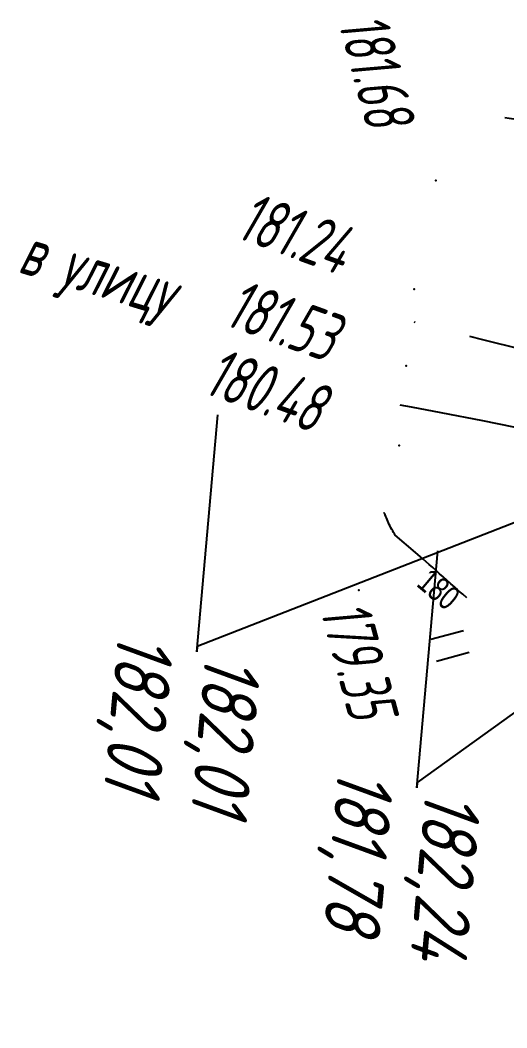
# Model space of a CAD drawing. Header units: millimetres. Extents: x -1799 to 6962, y -1020 to 4121.
# Drawn here: x 5719.3 to 5753.7, y 405.1 to 476.5 of the extents above; entities that cross this region are included whole.
import ezdxf
from ezdxf import colors
from ezdxf.entities.mleader import LeaderData, LeaderLine
from ezdxf.math import Vec2, Vec3

# ---------------------------------------------------------------- set-up
doc = ezdxf.new("R2010")
doc.units = ezdxf.units.MM
doc.linetypes.add('CONTI', pattern=[0])
for name, color, linetype in [('GOR_BDEFAULT', 212, 'CONTI'), ('NAD_MDEFAULT', 7, 'CONTI'), ('PI_OTDEFAULT', 172, 'CONTI'), ('PI_TTDEFAULT', 5, 'CONTI'), ('SIT_LDEFAULT', 7, 'CONTI'), ('ZAPSKDEFAULT', 7, 'CONTI')]:
    doc.layers.add(name, color=color, linetype=linetype)
doc.layers.add('Отметки', color=5, linetype='Continuous', lineweight=30)
doc.styles.add('eskd', font='spds.shx', dxfattribs={"width": 1.2, "oblique": 15})
doc.styles.add('SHRFT', font='TXT', dxfattribs={"width": 3.5})
doc.styles.add('ГОСТ', font='', dxfattribs={"oblique": 15, "height": 4})
doc.styles.get('ГОСТ').set_extended_font_data('GOST type A')

# ---------------------------------------------------------------- blocks, each defined once
blk = doc.blocks.new('BL_2011')
at = {"color": 0}
for p, q in [((0, 0), (0, 2.4)), ((1.6, 0), (1.6, 2.4))]:
    blk.add_line(p, q, dxfattribs=at)
blk = doc.blocks.new('_None')

msp = doc.modelspace()

# ---------------------------------------------------------------- linework, layer by layer
at = {"layer": 'GOR_BDEFAULT', "color": 212, "flags": 128}
for points, elevation in [([(5753.601700376437, 469.5692147355649), (5753.901700376426, 469.5292137352872), (5754.241700376451, 469.4892127350095), (5754.611700376447, 469.4492127349722), (5755.011700376412, 469.4092117346945), (5755.451700376414, 469.3692177351686), (5755.901700376426, 469.3292167348909), (5756.391700376416, 469.2892167348537), (5756.891700376416, 469.2492157355073), (5757.421700376444, 469.2092147352296), (5757.961700376423, 469.1792157352093), (5758.511700376412, 469.1592117346945), (5759.081700376419, 469.1392147358629), (5759.661700376435, 469.1292127356055), (5760.251700376402, 469.1292127356055), (5760.841700376428, 469.1292127356055)], 182), ([(5750.911700376435, 435.5792167348909), (5750.621700376398, 435.8292167348909), (5750.331700376419, 436.0792167348909), (5750.051700376449, 436.3292167348909), (5749.771700376421, 436.5692147355649), (5749.501700376402, 436.8192147355649), (5749.231700376442, 437.049218735111), (5748.981700376442, 437.2792137352872), (5748.731700376442, 437.5092177357647), (5748.491700376451, 437.719216735487), (5748.251700376402, 437.9292157352093), (5748.03170037643, 438.1192177351686), (5747.821700376409, 438.3092127353075), (5747.621700376398, 438.4792107356834), (5747.441700376405, 438.6392147358629), (5747.271700376421, 438.7792137352872), (5745.841700376428, 440.0092177357647), (5745.78170037643, 440.0992137355852), (5745.721700376433, 440.1992127349722), (5745.661700376435, 440.3092127353075), (5745.601700376437, 440.4192137349519), (5745.54170037644, 440.5292137352872), (5745.481700376442, 440.6492167351889), (5745.421700376444, 440.7692117350298), (5745.371700376398, 440.8892147358629), (5745.3117003764, 441.0092177357647), (5745.261700376412, 441.1192177351686), (5745.221700376433, 441.2292107356834), (5745.171700376444, 441.3392117353278), (5745.131700376407, 441.4392177354666), (5745.091700376428, 441.5292137352872), (5745.0617003764, 441.6092157349112)], 180)]:
    msp.add_lwpolyline(points, dxfattribs=dict(at, elevation=elevation))
at = {"layer": 'PI_TTDEFAULT', "color": 5}
for p in [(5748.711700376423, 465.1292127356055, 181.682), (5747.191700376405, 457.4292157352093, 181.236), (5746.611700376447, 451.9992157355073, 181.526), (5746.111700376447, 446.3592157349112, 180.481), (5743.261700376412, 436.1092157349112, 179.349)]:
    msp.add_point(p, dxfattribs=at)
at = {"layer": 'SIT_LDEFAULT', "color": 7}
for p, q in [((5747.251700376402, 455.0592127353075), (5747.171700376444, 455.0792167348909)), ((5752.03170037643, 453.8492137355852), (5751.121700376398, 454.0792167348909)), ((5754.8117003764, 453.1492167351889), (5752.03170037643, 453.8492137355852)), ((5746.171700376444, 449.2392127350095), (5746.971700376433, 449.0892117353278)), ((5746.971700376433, 449.0892117353278), (5749.0617003764, 448.6892177354666)), ((5749.0617003764, 448.6892177354666), (5752.011700376412, 448.1192177351686)), ((5752.011700376412, 448.1192177351686), (5755.371700376398, 447.4392177354666))]:
    msp.add_line(p, q, dxfattribs=at)

# ---------------------------------------------------------------- block references
at = {"layer": 'ZAPSKDEFAULT', "color": 7, "rotation": 285}
msp.add_blockref('BL_2011', (5748.351700376437, 432.6392147358629), dxfattribs=at)

# ---------------------------------------------------------------- texts
at = {"layer": 'GOR_BDEFAULT', "color": 212, "style": 'SHRFT', "width": 0.75}
msp.add_text('180', height=1.722262, rotation=319.991438, dxfattribs=at).set_placement((5747.268486376453, 436.4616787353652, 180))
at = {"layer": 'NAD_MDEFAULT', "color": 7, "style": 'eskd', "oblique": 10, "width": 0.8}
msp.add_text('в улицу', height=3.5, rotation=343.1191319102649, dxfattribs=at).set_placement((5719.031620552627, 458.6618607550981))
at = {"layer": 'PI_OTDEFAULT', "color": 172, "style": 'eskd', "oblique": 10, "width": 0.8}
for s, rotation, p in [('181.68', 285, (5741.788810376436, 476.3102687349665)), ('181.24', 340, (5734.471179376424, 461.0987927358719)), ('181.53', 340, (5733.641988376456, 454.9198457351076)), ('180.48', 340, (5732.167698376414, 450.0949587350833)), ('179.35', 285, (5740.516728376397, 434.6967737352597))]:
    msp.add_text(s, height=3.5, rotation=rotation, dxfattribs=at).set_placement(p)
at = {"layer": 'Отметки', "color": 0, "style": 'ГОСТ', "oblique": 15}
for s, p in [('182,01', (5726.215740782131, 433.2347120637196, 126.574)), ('181,78', (5741.797233186788, 423.6087563060346, 126.574))]:
    msp.add_text(s, height=4, rotation=264.9102835236945, dxfattribs=at).set_placement(p)

# ---------------------------------------------------------------- leaders
at = {"layer": 'Отметки', "ltscale": 0.2}
ml = msp.add_multileader_mtext('Standard', dxfattribs=at)
ml.set_content('182,01', color=256, style='ГОСТ')
ml.set_leader_properties()
ml.set_arrow_properties(name='NONE')
ml.build(insert=Vec2(0, 0))
ml.multileader.update_dxf_attribs({"text_left_attachment_type": 6, "text_right_attachment_type": 6, "dogleg_length": 0.36, "arrow_head_size": 2})
ctx = ml.context
ctx.base_point, ctx.arrow_head_size, ctx.landing_gap_size, ctx.plane_origin, ctx.plane_x_axis, ctx.plane_y_axis = Vec3(5731.79160169127, 431.7575751945162), 2, 0, Vec3(5650.911200281329, 450.233292286669), Vec3(-0.0887155245550083, -0.9960570042436978), Vec3(0.9960570042436978, -0.0887155245550083)
ctx.left_attachment, ctx.right_attachment = 6, 6
notes = []
notes.append((ctx, [(0, (1, 1, 0), (5731.823539280109, 432.116155716044), (-0.08871552455500828, -0.9960570042436978), 0.3600000000000001, [(0, [(5770.619964499589, 447.298648767558)], 0, [])])]))
ctx.mtext.insert, ctx.mtext.text_direction, ctx.mtext.rotation, ctx.mtext.line_spacing_style, ctx.mtext.flow_direction = Vec3(5736.373891097473, 431.3494457336265), Vec3(-0.08871552455500828, -0.9960570042436978), 4.623556669968835, 2, 5
ml = msp.add_multileader_mtext('Standard', dxfattribs=at)
ml.set_content('182,24', color=256, style='ГОСТ')
ml.set_leader_properties()
ml.set_arrow_properties(name='NONE')
ml.build(insert=Vec2(0, 0))
ml.multileader.update_dxf_attribs({"text_left_attachment_type": 6, "text_right_attachment_type": 6, "dogleg_length": 0.36, "arrow_head_size": 2})
ctx = ml.context
ctx.base_point, ctx.arrow_head_size, ctx.landing_gap_size, ctx.plane_origin, ctx.plane_x_axis, ctx.plane_y_axis = Vec3(5747.373094095927, 422.1316194368312), 2, 0, Vec3(5666.492692685986, 440.607336528984), Vec3(-0.0887155245550083, -0.9960570042436978), Vec3(0.9960570042436978, -0.0887155245550083)
ctx.left_attachment, ctx.right_attachment = 6, 6
notes.append((ctx, [(0, (1, 1, 0), (5747.405031684766, 422.490199958359), (-0.08871552455500828, -0.9960570042436978), 0.3600000000000001, [(0, [(5779.416359308127, 445.5878801638382)], 0, [])])]))
ctx.mtext.insert, ctx.mtext.text_direction, ctx.mtext.rotation, ctx.mtext.line_spacing_style, ctx.mtext.flow_direction = Vec3(5751.955383502131, 421.7234899759414), Vec3(-0.08871552455500828, -0.9960570042436978), 4.623556669968835, 2, 5
for ctx, leaders in notes:
    for number, flags, end, landing, length, lines in leaders:
        leader = LeaderData()
        leader.index, (leader.has_last_leader_line, leader.has_dogleg_vector, leader.attachment_direction) = number, flags
        leader.last_leader_point, leader.dogleg_vector, leader.dogleg_length = Vec3(end), Vec3(landing), length
        for number, points, colour, breaks in lines:
            line = LeaderLine()
            line.index, line.vertices, line.color, line.breaks = number, Vec3.list(points), colors.encode_raw_color(colour), breaks
            leader.lines.append(line)
        ctx.leaders.append(leader)

doc.saveas('drawing.dxf')
